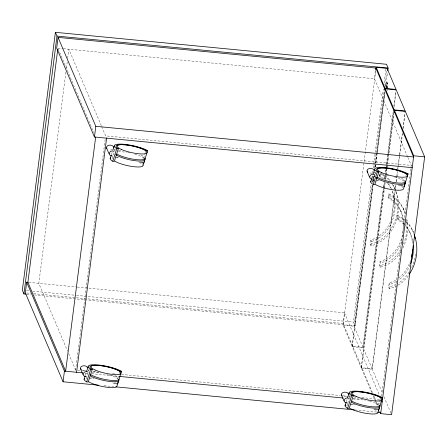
<?xml version="1.0" encoding="UTF-8"?>
<svg xmlns="http://www.w3.org/2000/svg" width="447" height="447" viewBox="0 0 447 447"><rect width="100%" height="100%" fill="white"/><g stroke="black" fill="none" stroke-linecap="round" stroke-linejoin="round"><path stroke-width="0.34" stroke-dasharray="2.23 1.68" d="M403.306 231.06C404.926 218.175 400.406 203.273 388.303 196.892L388.694 193.864C397.115 197.568 403.015 205.469 405.479 214.202M65.916 72.09L38.833 283.348L67.62 351.163M66.447 67.933L67.246 61.697M67.687 58.233L68.844 49.231L101.43 125.998M105.174 139.33L75.61 369.987L81.164 370.524M372.418 392.606L343.089 323.511L344.458 312.844L88.433 288.136M407.597 156.774L374.469 78.728L375.491 70.727M383.453 187.595L362.986 347.269L352.068 346.213L343.128 325.153L375.821 70.09M34.358 294.919L355.069 325.869L353.471 322.108L371.105 184.555M371.904 178.331L372.435 174.185M372.524 173.492L372.876 170.726M373.234 167.966L383.33 89.165M384.129 82.941L386.079 67.732M362.986 347.269L354.046 326.204L372.122 185.192M372.474 182.432L373.362 175.515M374.335 167.916L374.692 165.15M374.782 164.457L384.258 90.495M384.968 84.964L386.828 70.447M352.068 346.213L372.714 185.159M373.066 182.393L373.955 175.481M375.016 167.184L375.463 163.731M375.547 163.038L384.677 91.842M395.69 184.913L372.122 368.781L361.204 367.73L352.264 346.665L372.904 185.611M373.524 180.772L374.592 172.475M375.296 166.943L376.894 154.506M376.983 153.813L384.956 91.601M355.069 325.869L373.055 185.55M373.675 180.711L374.742 172.419M375.446 166.887L377.223 153.064M377.307 152.371L385.018 92.233M385.638 87.394L387.588 72.19M387.415 87.746L386.823 86.349L386.096 86.277L385.99 87.109L386.716 87.182L387.309 88.579M386.716 87.182L386.823 86.349M392.801 184.622C405.736 205.62 396.221 239.514 370.982 245.761L370.345 244.258L370.887 240.017C390.963 233.686 399.283 208.034 391.656 189.506M382.543 178.705L379.81 176.883L379.173 175.38L379.486 172.955M370.982 245.761L371.53 241.52L370.887 240.017M379.81 176.883L380.201 173.855L379.777 172.855M383.543 186.902L384.074 182.756M384.515 179.297L385.051 175.151M385.403 172.386L385.755 169.62M386.113 166.86L386.376 164.781M386.465 164.094L393.287 110.867M393.908 106.028L395.947 90.132M372.122 368.781L363.176 347.721L383.56 188.735M383.649 188.047L384.353 182.516M384.8 179.057L386.04 169.379M386.13 168.692L387.812 155.556M387.901 154.869L393.394 112.007M394.014 107.168L395.964 91.965M361.204 367.73L384.325 187.315M384.414 186.628L384.945 182.477M385.392 179.023L386.806 167.96M386.895 167.273L388.583 154.137M388.666 153.45L393.896 112.666M371.72 392.505L361.394 368.183L384.342 189.154M384.431 188.461L385.141 182.929M385.493 180.163L386.113 175.325M386.202 174.637L386.912 169.106M387.001 168.413L393.997 113.806M400.635 251.985C396.204 259.567 388.717 265.317 380.118 267.278L379.475 265.769L380.023 261.529C393.086 257.673 401.322 244.682 403.166 231.702M380.118 267.278L380.66 263.037L380.023 261.529M404.166 224.718C403.585 214.23 398.551 203.424 388.946 198.401L389.331 195.373L388.694 193.864M396.131 181.46L396.752 176.621M396.841 175.928L397.372 171.782M397.724 169.016L399.495 155.193M399.584 154.5L402.334 133.072M402.954 128.233L405.166 110.951M382.09 392.276L372.312 369.233L395.969 184.672M396.321 181.912L396.852 177.761M396.942 177.073L397.651 171.542M397.741 170.849L398.182 167.396M398.271 166.703L402.434 134.217M403.144 128.686L405.094 113.477M397.428 285.588L395.763 286.644L389.248 288.79L388.611 287.287L389.153 283.046L394.774 280.789L396.858 279.325M403.909 224.198L398.076 219.913L397.439 218.41L397.824 215.381L404.541 219.617M389.248 288.79L389.79 284.549L389.153 283.046M398.076 219.913L398.467 216.884L397.824 215.381M381.677 396.02L411.24 165.362L105.621 135.866M415.732 254.198L414.101 261.646L411.475 267.96M111.465 154.679L112.309 152.019M115.164 149.058L111.996 159.026A16.584 3.626 12.2 0 1 112.465 158.16M142.079 163.205L142.504 161.875M143.56 158.556L145.247 153.237M145.459 152.572L146.096 150.578M85.366 375.318L86.21 372.658M89.277 369.032L85.897 379.665A16.584 3.626 12.2 0 1 86.366 378.799M113.985 382.805A16.584 3.626 12.2 0 1 116.041 383.844L116.404 382.515M117.667 378.525L119.148 373.876M119.36 373.211L119.992 371.217M371.938 177.934L372.781 175.274M375.636 172.313L372.468 182.281A16.584 3.626 12.2 0 1 372.938 181.415M399.959 185.159A16.584 3.626 12.2 0 1 402.613 186.46L402.976 185.131M403.82 182.471L405.088 178.482M405.932 175.827L406.563 173.833M346.352 401.702L347.196 399.042M347.52 404.054L346.883 406.049A16.584 3.626 12.2 0 1 347.353 405.178M347.727 403.39L350.051 396.081M376.966 410.223L377.391 408.899M378.447 405.574L380.134 400.261M380.347 399.596L380.984 397.601M401.691 241.475C398.366 251.298 390.807 260.048 380.66 263.037M410.67 260.277C408.374 267.01 404.585 273.435 398.936 277.861M410.089 264.803C407.865 270.619 404.066 276.006 399.059 279.733M403.39 243.922C406.692 236.413 407.832 227.841 406.491 219.745M402.982 247.951C407.396 238.91 408.798 228.445 406.742 218.583M400.724 249.37C396.204 257.405 388.566 263.747 379.475 265.769M409.128 271.994L406.58 275.877L401.216 281.269L398.45 283.029M408.312 275.715L407.217 277.38L401.859 282.778L397.981 285.236M396.455 281.56L389.79 284.549M396.232 284.437L388.611 287.287M371.53 241.52C391.863 235.1 400.037 209.006 392.08 190.366M112.46 149.527L110.75 149.996L108.861 149.818M370.345 244.258C392.494 238.927 402.803 211.476 395.707 191.182M372.127 173.09L369.334 173.067M85.556 370.479L82.762 370.451M346.542 396.858L343.749 396.835M402.551 186.46L403.58 186.528M115.98 383.844L117.008 383.912M57.909 48.175L62.938 48.662M63.373 48.701L374.469 78.728M386.258 82.572L387.476 82.689M28.764 282.375L76.638 286.996M77.331 287.063L87.741 288.069M26.513 290.556L29.29 290.824M32.765 291.153L75.8 295.311M76.498 295.378L353.471 322.108M26.703 292.975L30.865 293.377M33.642 293.645L343.089 323.511M26.725 294.182L30.888 294.584M343.128 325.153L354.046 326.204M352.264 346.665L363.176 347.721M361.394 368.183L372.312 369.233M81.862 370.591L87.416 371.127M92.976 371.664L99.223 372.267M112.42 373.541L115.203 373.809M121.45 374.413L340.251 395.528M343.028 395.796L348.587 396.333M349.28 396.4L350.671 396.534M353.448 396.802L354.84 396.936M361.785 397.606L380.537 399.417M85.243 373.111L88.389 373.413M91.49 373.714L119.243 376.391M353.029 398.953L365.551 400.16M103.995 385.716L113.711 386.655M355.164 409.96L377.369 412.1M381.889 173.687L385.375 175.688L390.337 180.622M380.201 173.855L386.012 177.191L390.98 182.13M389.331 195.373L395.148 198.708L400.11 203.642L403.976 209.928M398.467 216.884L404.278 220.22L405.63 221.567M379.173 175.38L384.085 178.655M397.439 218.41L402.35 221.678L404.194 223.707M406.345 221.41C409.921 224.763 412.469 229.222 413.967 233.882M406.083 222.014L409.24 225.159L413.106 231.445M387.493 183.197L388.879 184.717L390.801 188.109M404.658 224.215C409.318 229.339 411.994 236.228 412.883 243.045M405.759 226.227L407.139 227.746L410.346 233.395M392.382 184.415L394.841 188.416M388.56 183.778L391.443 188.863M386.096 86.277L386.689 87.679M407.871 157.417L411.396 165.731M400.579 210.375L401.216 211.878M388.303 196.892L388.946 198.401M374.944 172.33L375.458 173.537M383.995 396.757L391.058 413.397M344.458 312.844L379.218 394.735M373.776 395.802L377.849 405.401M373.077 395.701L377.424 405.943M349.107 395.5L350.124 397.903M114.471 149.08L114.985 150.281M101.704 126.641L106.347 137.581M58.177 48.812L93.753 132.619M88.372 369.719L88.886 370.921M68.704 353.722L76.096 371.133M412.469 229.937L413.972 234.211M403.339 208.425L405.267 213.917M394.204 186.907L394.846 188.74M409.709 231.887L411.821 238.363L412.492 243.453M385.353 86.042A4.615 0.603 -84.5 0 1 386.337 82.606A4.615 0.603 -84.5 0 1 386.443 87.109M386.437 87.349A4.615 0.603 -84.5 0 1 387.549 82.723A4.615 0.603 -84.5 0 1 387.527 88.417M387.359 89.529A4.615 0.603 -84.5 0 1 387.175 90.495M386.493 87.254A4.246 0.553 -84.5 0 1 387.454 83.058A4.246 0.553 -84.5 0 1 387.599 87.321M115.304 382.794A18.428 4.029 12.2 0 1 116.527 383.375M90.423 377.944A16.584 3.626 12.2 0 1 93.021 377.978M92.227 372.429A15.354 3.358 12.5 0 1 100.368 372.966M106.839 374.301A15.354 3.358 12.5 0 1 108.101 374.636M109.336 374.994A15.354 3.358 12.5 0 1 118.109 378.95M89.132 378.458A15.354 3.358 12.5 0 1 94.088 378.369M112.773 382.861A15.354 3.358 12.5 0 1 116.147 384.85M93.719 371.166A15.354 3.358 12.5 0 1 95.546 371.211M114.89 375.748A15.354 3.358 12.5 0 1 118.265 377.732M141.403 162.155A18.428 4.029 12.2 0 1 143.18 163.026M116.522 157.31A16.584 3.626 12.2 0 1 118.427 157.31M140.084 162.166A16.584 3.626 12.2 0 1 142.14 163.211M118.326 151.79A15.354 3.358 12.5 0 1 126.467 152.326M127.741 152.539A15.354 3.358 12.5 0 1 129.697 152.913M134.821 154.176A15.354 3.358 12.5 0 1 144.208 158.311M115.773 157.746A15.354 3.358 12.5 0 1 119.528 157.69M138.872 162.222A15.354 3.358 12.5 0 1 142.61 164.574M118.483 150.578A15.354 3.358 12.5 0 1 121.008 150.544M140.989 155.109A15.354 3.358 12.5 0 1 144.727 157.461M375.631 408.882A18.428 4.029 12.2 0 1 377.514 409.759M351.409 404.328A16.584 3.626 12.2 0 1 354.007 404.362M374.374 408.927A16.584 3.626 12.2 0 1 377.028 410.229M353.214 398.808A15.354 3.358 12.5 0 1 360.729 399.255M367.825 400.685A15.354 3.358 12.5 0 1 369.088 401.02M369.708 401.194A15.354 3.358 12.5 0 1 378.039 404.557M350.118 404.837A15.354 3.358 12.5 0 1 355.074 404.747M373.759 409.24A15.354 3.358 12.5 0 1 377.134 411.229M354.706 397.551A15.354 3.358 12.5 0 1 355.896 397.567M374.731 401.641A15.354 3.358 12.5 0 1 379.252 404.116M372.904 180.303A18.428 4.029 12.2 0 1 373.899 180.141M401.216 185.119A18.428 4.029 12.2 0 1 403.652 186.282M376.994 180.56A16.584 3.626 12.2 0 1 379.592 180.594M378.799 175.045A15.354 3.358 12.5 0 1 388.868 175.911M394.673 177.252A15.354 3.358 12.5 0 1 404.68 181.56M375.703 181.069A15.354 3.358 12.5 0 1 379.363 180.912M398.204 184.985A15.354 3.358 12.5 0 1 402.719 187.461M380.291 173.782A15.354 3.358 12.5 0 1 382.118 173.827M401.462 178.359A15.354 3.358 12.5 0 1 405.2 180.717"/><path stroke-width="0.67" d="M412.575 249.297L412.436 252.572L411.463 257.086M387.767 70.805L388.119 68.039L386.521 64.279L55.4 32.324L22.35 290.153L23.948 293.914L26.032 294.115M23.948 293.914L56.998 36.084L55.4 32.324M28.072 282.308L26.68 282.174L25.317 292.841L63.061 381.766L98.446 385.185M58.06 37.392L95.803 126.317L413.581 156.981L375.832 68.061L58.06 37.392L56.691 48.058L94.44 136.983L412.212 167.653M57.73 49.561L27.898 282.292L65.642 371.217L95.652 137.1M63.061 381.766L64.429 371.099L26.68 282.174M94.44 136.983L95.803 126.317M76.582 372.273L106.587 138.157M375.664 69.391L375.832 68.061M375.91 69.397L376.178 67.324L387.096 68.374L396.036 89.439L385.118 88.383L376.178 67.324M384.94 89.769L385.118 88.383M385.135 90.221L385.308 88.836L396.226 89.892L405.166 110.951L394.248 109.901L385.308 88.836M394.075 111.281L394.248 109.901M394.176 112.426L394.444 110.353L405.362 111.404L424.65 156.847L391.6 414.676L380.682 413.626L379.866 411.704M380.682 413.626L413.732 155.796L394.444 110.353M110.197 158.668L111.253 155.344M112.946 150.03L114.214 146.04M112.773 161.25L116.79 148.622L118.332 148.722L114.315 161.35L112.773 161.25A18.428 4.029 12.2 0 1 110.716 157.702M143.621 163.306L147.639 150.684L146.096 150.578M84.097 379.302L85.153 375.983M86.634 371.328L88.109 366.68M92.233 369.362L88.215 381.989L86.673 381.883L90.691 369.261L92.233 369.362A16.584 3.626 12.2 0 1 97.748 365.395M117.522 383.945L121.534 371.323L119.992 371.217M370.669 181.918L371.725 178.599M373.206 173.944L374.687 169.296M408.178 173.939A18.428 4.029 12.2 0 0 383.397 167.463A18.428 4.029 12.2 0 0 377.296 171.877L373.245 184.499L374.787 184.6L378.805 171.978A16.584 3.626 12.2 0 1 378.492 168.201A16.584 3.626 12.2 0 1 392.388 169.128M404.094 186.561L408.111 173.933L406.563 173.833M345.084 405.686L346.14 402.367M347.621 397.713L349.101 393.064M347.66 408.267L351.677 395.64L353.219 395.746L349.202 408.368L347.66 408.267A18.428 4.029 12.2 0 1 345.604 404.725M378.508 410.329L382.526 397.701L380.984 397.601M142.995 165.552L144.957 159.652M89.998 375.189L90.205 374.569M118.857 380.291L116.896 386.191A15.354 3.358 12.5 0 1 105.458 387.035A15.354 3.358 12.5 0 1 88.757 381.827M376.57 177.8L376.776 177.185M405.429 182.907L403.468 188.807A15.354 3.358 12.5 0 1 392.036 189.651A15.354 3.358 12.5 0 1 375.329 184.438M377.883 412.575L379.844 406.675M410.575 263.596C412.883 257.941 413.648 251.655 413.218 245.593M409.402 274.056C416.917 262.847 419.001 247.834 414.397 235.105M377.262 171.871L378.805 171.978M56.998 36.084L388.119 68.039M413.732 155.796L424.65 156.847M64.429 371.099L82.466 372.843M119.243 376.391L343.346 398.02M380.816 401.635L382.202 401.769M115.79 386.856L354.471 409.893M378.061 412.168L380.838 412.436M374.374 174.581C369.999 172.536 367.4 179.197 372.82 179.258M113.901 151.326C109.526 149.281 106.928 155.942 112.348 156.009M348.789 398.35C344.413 396.305 341.815 402.965 347.235 403.026M87.802 371.965C83.427 369.92 80.829 376.581 86.249 376.648M367.78 172.279C364.501 168.424 373.167 166.675 374.178 170.525M342.195 396.048C338.915 392.192 347.582 390.443 348.593 394.293M81.209 369.669C77.929 365.814 86.595 364.065 87.606 367.909M113.75 147.912C113.739 143.917 105.112 144.28 106.794 148.471M366.976 171.1L369.529 177.124M341.391 394.869L343.944 400.892M106.503 147.851L109.057 153.869M80.404 368.49L82.958 374.508M414.185 234.82L415.235 238.592M86.712 381.889A18.428 4.029 12.2 0 1 84.617 378.341M90.724 369.261A18.428 4.029 12.2 0 1 96.826 364.853A18.428 4.029 12.2 0 1 121.601 371.323M98.988 365.495A16.584 3.626 12.2 0 1 120.053 371.222M118.472 379.313A15.354 3.358 12.5 0 1 109.303 381.397A15.354 3.358 12.5 0 1 90.719 375.927M119.047 379.084A15.354 3.358 12.5 0 1 107.576 379.922A15.354 3.358 12.5 0 1 90.875 374.715M116.823 148.622A18.428 4.029 12.2 0 1 122.925 144.213A18.428 4.029 12.2 0 1 147.706 150.689M118.366 148.728A16.584 3.626 12.2 0 1 123.853 144.755A16.584 3.626 12.2 0 1 146.152 150.583M143.029 165.558A15.354 3.358 12.5 0 1 131.563 166.396A15.354 3.358 12.5 0 1 114.857 161.188M144.571 158.674A15.354 3.358 12.5 0 1 134.156 160.59A15.354 3.358 12.5 0 1 115.762 154.511M145.146 158.445A15.354 3.358 12.5 0 1 133.675 159.283A15.354 3.358 12.5 0 1 116.974 154.075M351.711 395.645A18.428 4.029 12.2 0 1 357.812 391.231A18.428 4.029 12.2 0 1 382.593 397.707M353.253 395.746A16.584 3.626 12.2 0 1 358.734 391.773M359.343 391.818A16.584 3.626 12.2 0 1 381.04 397.606M377.916 412.581A15.354 3.358 12.5 0 1 366.451 413.419A15.354 3.358 12.5 0 1 349.744 408.206M379.458 405.697A15.354 3.358 12.5 0 1 370.289 407.781A15.354 3.358 12.5 0 1 351.705 402.306M380.034 405.468A15.354 3.358 12.5 0 1 368.563 406.306A15.354 3.358 12.5 0 1 351.862 401.093M373.284 184.499A18.428 4.029 12.2 0 1 371.189 180.957M392.986 169.251A16.584 3.626 12.2 0 1 406.625 173.838M405.043 181.929A15.354 3.358 12.5 0 1 394.628 183.846A15.354 3.358 12.5 0 1 376.234 177.766M405.619 181.7A15.354 3.358 12.5 0 1 394.148 182.538A15.354 3.358 12.5 0 1 377.447 177.325M95.116 370.01A15.354 3.358 12.5 0 0 120.394 373.943A15.354 3.358 12.5 0 0 102.497 365.853A15.354 3.358 12.5 0 0 95.116 370.01M121.215 149.371A15.354 3.358 12.5 0 0 146.493 153.304A15.354 3.358 12.5 0 0 128.596 145.219A15.354 3.358 12.5 0 0 121.215 149.371M356.103 396.388A15.354 3.358 12.5 0 0 381.38 400.328A15.354 3.358 12.5 0 0 363.484 392.237A15.354 3.358 12.5 0 0 356.103 396.388M381.688 172.62A15.354 3.358 12.5 0 0 406.966 176.559A15.354 3.358 12.5 0 0 389.069 168.469A15.354 3.358 12.5 0 0 381.688 172.62"/></g></svg>
